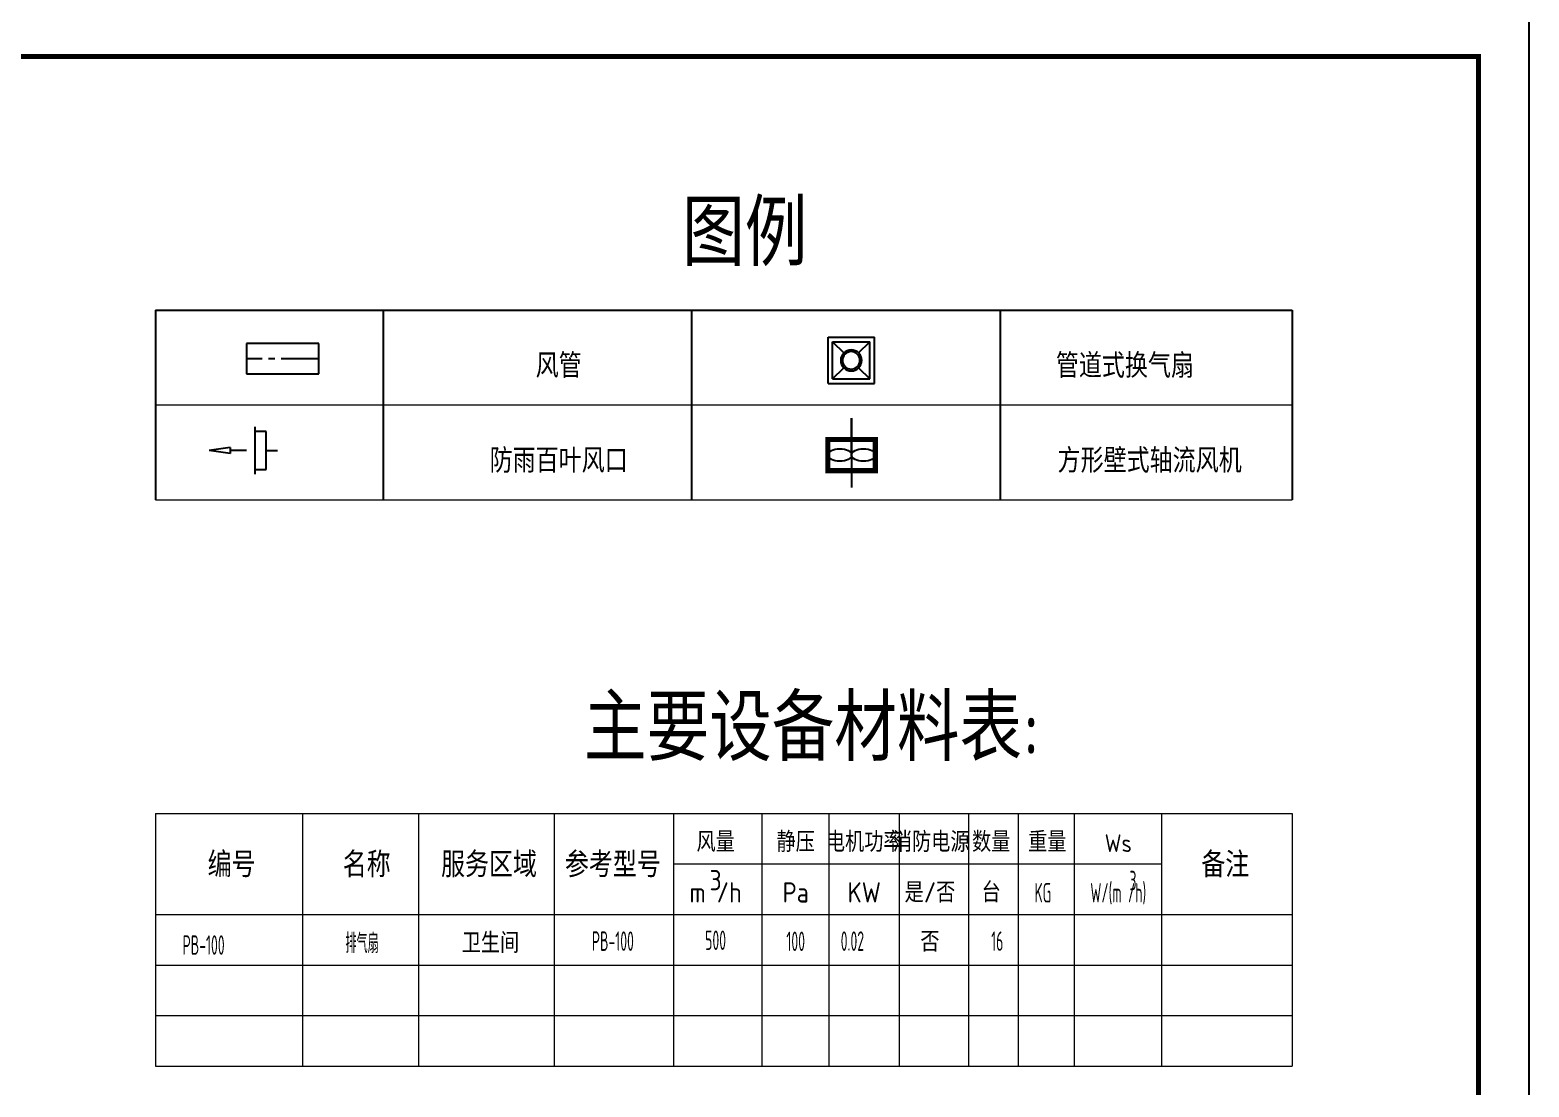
# Model space of a CAD drawing. Extents: x 5188914 to 7068445, y -542675 to 2032183.
# Drawn here: x 5223607 to 5253307, y -342740 to -321812 of the extents above; entities that cross this region are included whole.
import ezdxf
from ezdxf.enums import TextEntityAlignment as Align

# ---------------------------------------------------------------- set-up
doc = ezdxf.new("R2010")
doc.units = 0
doc.header["$LTSCALE"] = 1000
doc.header["$MEASUREMENT"] = 0
doc.linetypes.add('CENTER2', pattern=[1.125, 0.75, -0.125, 0.125, -0.125])
doc.layers.get('0').update_dxf_attribs({"linetype": 'CONTINUOUS'})
for name, color, linetype in [('DUCT-回风风口', 7, 'CONTINUOUS'), ('DUCT-送风中心线', 5, 'CENTER2'), ('DUCT-送风管', 4, 'CONTINUOUS'), ('PUB_TEXT', 7, 'CONTINUOUS'), ('TH_TITLE', 7, 'CONTINUOUS')]:
    doc.layers.add(name, color=color, linetype=linetype)
doc.styles.get("Standard").update_dxf_attribs({"font": 'SCEIE', "bigfont": 'SCEIC'})

# ---------------------------------------------------------------- blocks, each defined once
blk = doc.blocks.new('$风口$00000098')
for p, q in [((0, 200), (100, 200)), ((0, -200), (0, 200)), ((100, 250), (100, -250)), ((0, 0), (-100, 0)), ((172, 0), (315, 0)), ((315, 31), (500, 0)), ((315, 31), (315, -31)), ((315, -31), (500, 0)), ((100, -200), (0, -200))]:
    blk.add_line(p, q)

msp = doc.modelspace()

# ---------------------------------------------------------------- linework, layer by layer
at = {"color": 2}
for p, q in [((5239418.2, -328813.1), (5239418.2, -327894.7)), ((5239418.2, -327894.7), (5240336.7, -327894.7)), ((5239510.1, -328721.3), (5239510.1, -327986.5)), ((5239510.1, -327986.5), (5240244.8, -327986.5)), ((5239510.1, -327986.5), (5240244.8, -327986.5)), ((5240244.8, -328721.3), (5240244.8, -327986.5)), ((5240336.7, -328813.1), (5240336.7, -327894.7)), ((5239510.1, -328721.3), (5240244.8, -328721.3)), ((5239418.2, -328813.1), (5240336.7, -328813.1))]:
    msp.add_line(p, q, dxfattribs=at)
for p, q in [((5239510.1, -327986.5), (5239730.4, -328206.9)), ((5240024.5, -328206.9), (5240244.8, -327986.5)), ((5240336.7, -328506.9, 9177.7), (5240336.7, -328201, 9177.7)), ((5239510.1, -328721.3), (5239730.4, -328501)), ((5240024.5, -328501), (5240244.8, -328721.3))]:
    msp.add_line(p, q)
at = {"linetype": 'ByBlock'}
msp.add_line((5239885.4, -330218.4), (5239885.4, -329498.2), dxfattribs=at)
at = {"color": 2, "linetype": 'ByBlock'}
msp.add_line((5239885.4, -329498.2), (5239885.4, -330872.5), dxfattribs=at)
at = {"color": 2, "linetype": 'ByBlock', "const_width": 100}
msp.add_lwpolyline([(5239416, -329917.3), (5240356, -329917.3), (5240356, -330537.3), (5239416, -330537.3), (5239416, -329917.3)], dxfattribs=at)
at = {"extrusion": (0, 0, -1)}
for major_axis, start_param, end_param in [((0, 208), 3.1373587, 9.420544), ((-0.6, 173.3), 3.137413, 9.4205983)]:
    msp.add_ellipse((5239877.4, -328353.9), major_axis=major_axis, ratio=1, start_param=start_param, end_param=end_param, dxfattribs=at)
at = {"color": 2, "linetype": 'ByBlock'}
for centre in [(5239651, -330227.3), (5240121, -330227.3)]:
    msp.add_ellipse(centre, major_axis=(-235, 0), ratio=0.5235927, dxfattribs=at)
at = {"layer": 'DUCT-送风中心线'}
msp.add_line((5229330.6, -328320), (5227897.5, -328320), dxfattribs=at)
at = {"layer": 'DUCT-送风管'}
for p, q in [((5229330.6, -328022), (5227897.5, -328022)), ((5227897.5, -328022), (5227897.5, -328617.9)), ((5229330.6, -328617.9), (5229330.6, -328022)), ((5227897.5, -328617.9), (5229330.6, -328617.9))]:
    msp.add_line(p, q, dxfattribs=at)
at = {"layer": 'PUB_TEXT'}
for p, q in [((5226094.8, -327356.3), (5226094.8, -331115.4)), ((5226094.8, -327356.3), (5236714.2, -327356.3)), ((5230604.2, -327356.3), (5230604.2, -331115.4)), ((5236714.2, -327356.3), (5248614, -327356.3)), ((5236714.2, -327356.3), (5236714.2, -331115.4)), ((5242829.5, -327356.3), (5242829.5, -331115.4)), ((5248614, -327356.3), (5248614, -331115.4))]:
    msp.add_line(p, q, dxfattribs=at)
at = {"layer": 'PUB_TEXT', "lineweight": 0}
for p, q in [((5226094.8, -329235.8), (5236714.2, -329235.8)), ((5236714.2, -329235.8), (5248614, -329235.8)), ((5226094.8, -331115.4), (5236714.2, -331115.4)), ((5236714.2, -331115.4), (5248614, -331115.4)), ((5226094.8, -337324.8), (5248614, -337324.8)), ((5226094.8, -337324.8), (5226094.8, -342324.8)), ((5226094.8, -337324.8), (5226094.8, -342324.8)), ((5229006.4, -337324.8), (5229006.4, -342324.8)), ((5231305.6, -337324.8), (5231305.6, -342324.8)), ((5233992.2, -337324.8), (5233992.2, -342324.8)), ((5236357.8, -337324.8), (5236357.8, -342324.8)), ((5238104.9, -337324.8), (5238104.9, -342324.8)), ((5239437.1, -337324.8), (5239437.1, -342324.8)), ((5240829, -337324.8), (5240829, -342324.8)), ((5242200.6, -337324.8), (5242200.6, -342324.8)), ((5242200.6, -337324.8), (5242200.6, -342324.8)), ((5243186.8, -337324.8), (5243186.8, -342324.8)), ((5244297.8, -337324.8), (5244297.8, -342324.8)), ((5246024.7, -337324.8), (5246024.7, -342324.8)), ((5248614, -337324.8), (5248614, -342324.8)), ((5236357.8, -338324.8), (5246024.7, -338324.8)), ((5226094.8, -339324.8), (5248614, -339324.8)), ((5227614, -339324.8), (5248614, -339324.8)), ((5226094.8, -340324.8), (5248614, -340324.8)), ((5226094.8, -341324.8), (5248614, -341324.8)), ((5227614, -341324.8), (5248614, -341324.8)), ((5226094.8, -342324.8), (5248614, -342324.8))]:
    msp.add_line(p, q, dxfattribs=at)
at = {"layer": 'TH_TITLE'}
msp.add_lwpolyline([(5193907.2, -363337.3), (5253307.2, -363337.3), (5253307.2, -321337.3), (5193907.2, -321337.3)], close=True, dxfattribs=at)
at = {"layer": 'TH_TITLE', "const_width": 100}
msp.add_lwpolyline([(5196407.2, -362337.3), (5252307.2, -362337.3), (5252307.2, -322337.3), (5196407.2, -322337.3)], close=True, dxfattribs=at)
at = {"layer": 'TH_TITLE', "const_width": 80}
msp.add_lwpolyline([(5252307.2, -362337.3), (5252307.2, -322337.3)], dxfattribs=at)

# ---------------------------------------------------------------- block references
at = {"layer": 'DUCT-回风风口', "color": 4, "xscale": 2.25, "yscale": -1.875, "zscale": 1.5, "rotation": 180}
msp.add_blockref('$风口$00000098', (5228285.1, -330139.4, 3900), dxfattribs=at)

# ---------------------------------------------------------------- texts
at = {"layer": 'PUB_TEXT', "lineweight": 0}
for s, p in [('图例', (5236527.7, -326486.6)), ('主要设备材料表:', (5234583.5, -336284.1))]:
    msp.add_text(s, height=1305.25, dxfattribs=at).set_placement(p)
for s, height, p in [('风管', 480, (5234081.8, -328698.9)), ('管道式换气扇', 480, (5245300.3, -328698.9)), ('防雨百叶风口', 480, (5234081.8, -330578.4)), ('方形壁式轴流风机', 480, (5245790.7, -330578.4)), ('风量', 400, (5237191.4, -338087.1)), ('静压', 400, (5238777.5, -338087.1)), ('电机功率', 400, (5240135.8, -338087.1)), ('消防电源', 400, (5241462.3, -338087.1)), ('数量', 400, (5242651.2, -338087.1)), ('重量', 400, (5243762.7, -338087.1)), ('Ws', 350, (5245168.7, -338087.1)), ('编号', 500, (5227602.1, -338587.1)), ('名称', 500, (5230279.8, -338587.1)), ('服务区域', 500, (5232701.7, -338587.1)), ('参考型号', 500, (5235155.3, -338587.1)), ('备注', 500, (5247290.3, -338587.1)), ('3', 400, (5237191.4, -338845.4)), ('m /h', 400, (5237191.4, -339087.1)), ('Pa', 400, (5238777.5, -339087.1)), ('KW', 400, (5240135.8, -339087.1)), ('是/否', 400, (5241438, -339087.1)), ('台', 400, (5242651.2, -339087.1)), ('卫生间', 400, (5232730.6, -340087.1)), ('否', 400, (5241438, -340063.7))]:
    msp.add_text(s, height=height, dxfattribs=at).set_placement(p, align=Align.CENTER)
at = {"layer": 'PUB_TEXT', "width": 0.6}
for s, height, p in [('3', 385.8, (5245460.7, -338845.4)), ('KG', 385.82, (5243674, -339087.1)), ('W/(m /h)', 385.82, (5245168.7, -339087.1)), ('排气扇', 385.82, (5230187.1, -340087.1)), ('PB-100', 385.82, (5235155.3, -340044.7)), ('500', 385.82, (5237191.4, -340027.6))]:
    msp.add_text(s, height=height, dxfattribs=at).set_placement(p, align=Align.CENTER)
for s, p in [('PB-100', (5226629.9, -340122.2)), ('100', (5238593.4, -340048.4)), ('0.02', (5239669.8, -340044.7)), ('16', (5242651.2, -340044.7))]:
    msp.add_text(s, height=385.82, dxfattribs=at).set_placement(p)

doc.saveas('drawing.dxf')
